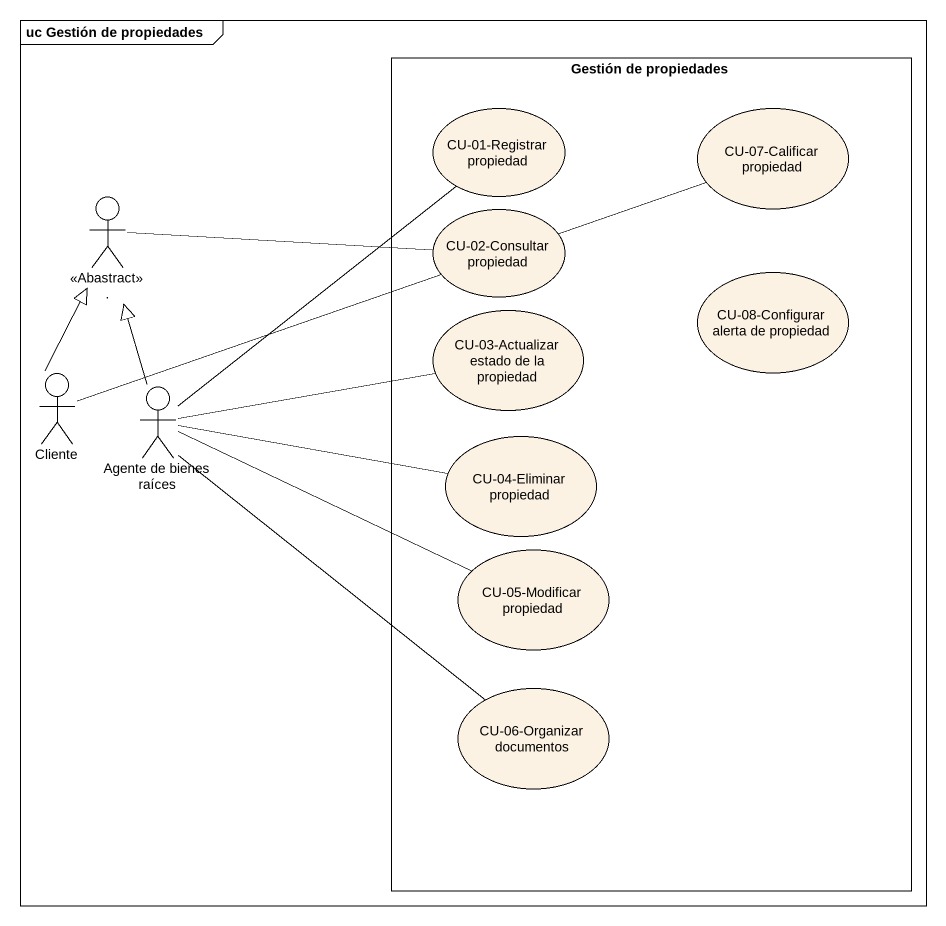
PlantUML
@startuml
mainframe uc Gestión de propiedades
rectangle "Gestión de propiedades" as Gestión_de_propiedades {
  usecase "CU-01-Registrar propiedad" as CU_01_Registrar_propiedad
  usecase "CU-07-Calificar propiedad" as CU_07_Calificar_propiedad
  usecase "CU-02-Consultar propiedad" as CU_02_Consultar_propiedad
  usecase "CU-08-Configurar alerta de propiedad" as CU_08_Configurar_alerta_de
  usecase "CU-03-Actualizar estado de la propiedad" as CU_03_Actualizar_estado_de
  usecase "CU-04-Eliminar propiedad" as CU_04_Eliminar_propiedad
  usecase "CU-05-Modificar propiedad" as CU_05_Modificar_propiedad
  usecase "CU-06-Organizar documentos" as CU_06_Organizar_documentos
}
actor "." as actor1 <<Abastract>>
actor Cliente
actor "Agente de bienes raíces" as Agente_de_bienes_raíces
actor1 -right- CU_02_Consultar_propiedad
Cliente -right- CU_07_Calificar_propiedad
Cliente -up-|> actor1
Agente_de_bienes_raíces -up- CU_01_Registrar_propiedad
Agente_de_bienes_raíces -up-|> actor1
Agente_de_bienes_raíces -right- CU_03_Actualizar_estado_de
Agente_de_bienes_raíces -right- CU_04_Eliminar_propiedad
Agente_de_bienes_raíces -right- CU_05_Modificar_propiedad
Agente_de_bienes_raíces -- CU_06_Organizar_documentos
@enduml
